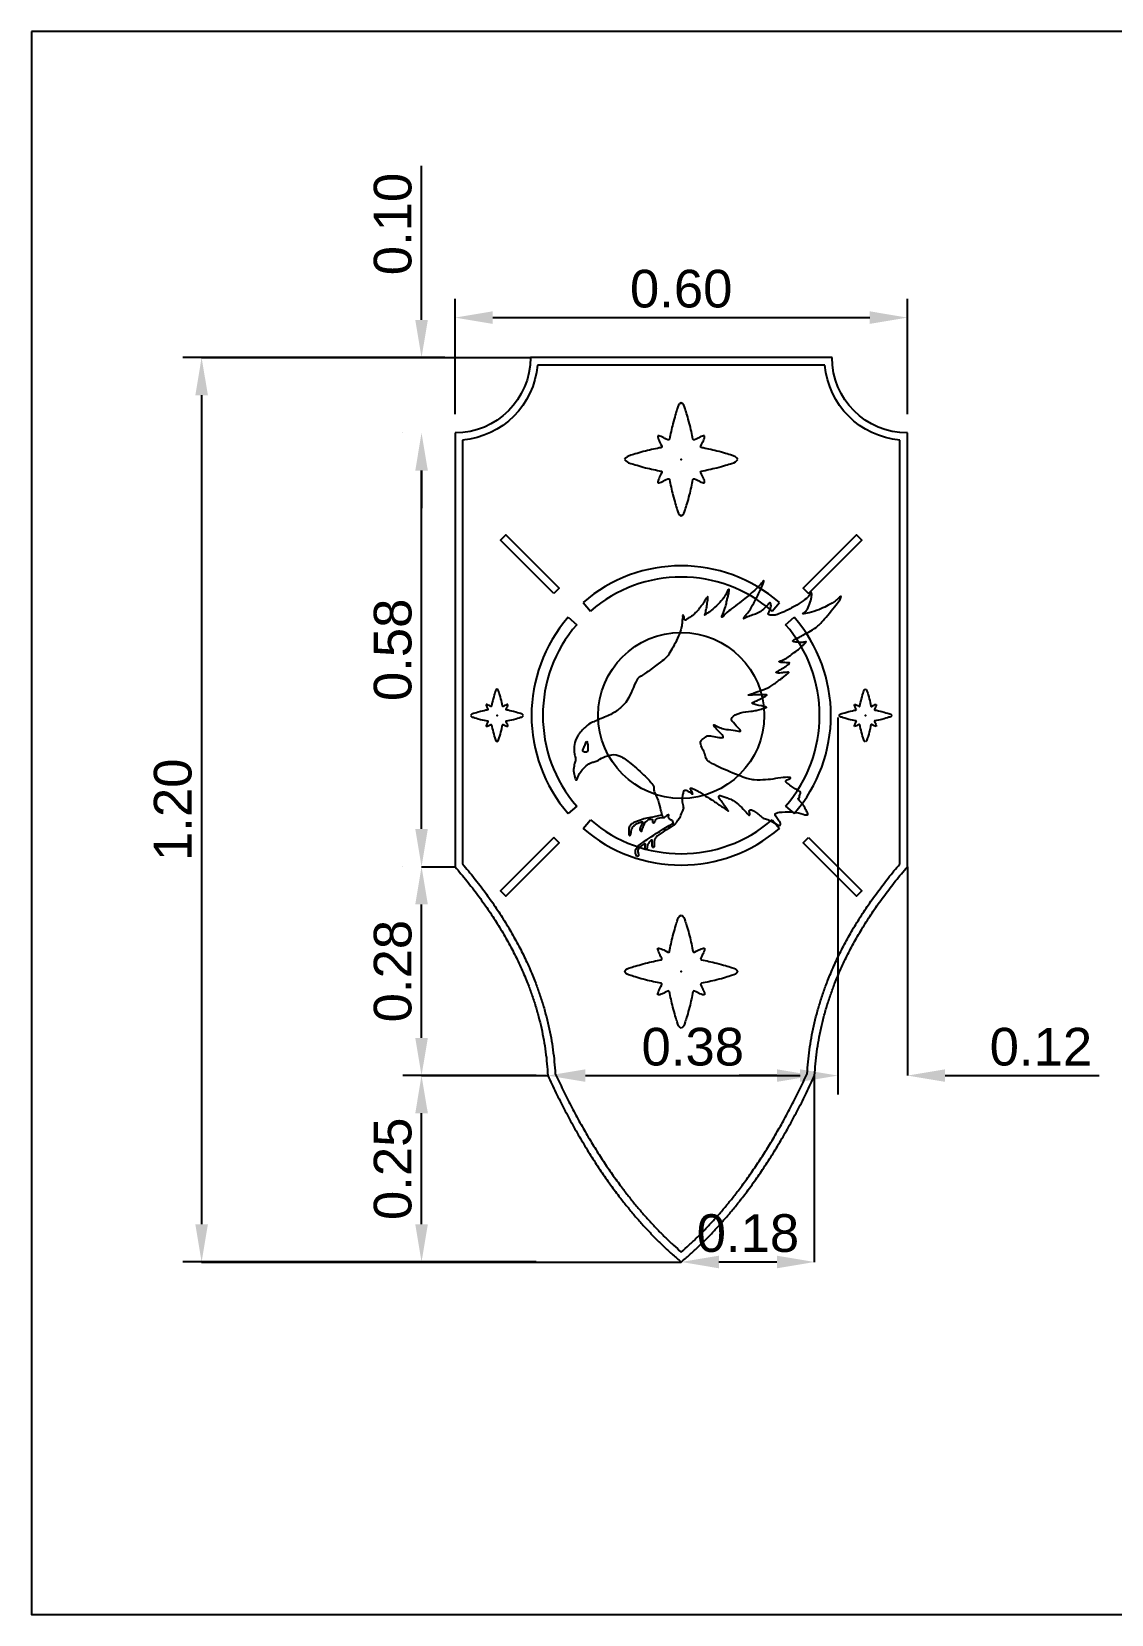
# Model space of a CAD drawing. Header units: metres. Extents: x -6.5 to 29.8, y -1.8 to 5.3.
# Drawn here: x 22.639 to 24.071, y 1.536 to 3.636 of the extents above; entities that cross this region are included whole.
import ezdxf

# ---------------------------------------------------------------- set-up
doc = ezdxf.new("R2010")
doc.units = ezdxf.units.M
for name, color, linetype, true_color in [('BANDERA$BORDE', 40, 'Continuous', 0xffbf00), ('BANDERA$CIRCULO EXT', 40, 'Continuous', 0xffbf00), ('BANDERA$CUERVO', 7, 'Continuous', 0x000000), ('BANDERA$ESTRELLAS$GRANDE', 252, 'Continuous', 0x696969), ('BANDERA$SOL', 40, 'Continuous', 0xffbf00), ('FONDO', 7, 'Continuous', 0x0f132e)]:
    doc.layers.add(name, color=color, linetype=linetype, true_color=true_color)
doc.styles.add('Predeterminado', font='')
doc.styles.get('Predeterminado').set_extended_font_data('Arial')
doc.dimstyles.new('Predeterminado', dxfattribs={"dimscale": 0.05, "dimtxt": 1, "dimasz": 1, "dimexe": 0.5, "dimexo": 0.5, "dimgap": 0.25, "dimtad": 1, "dimtoh": 1, "dimzin": 1, "dimdsep": 46, "dimtxsty": 'Predeterminado', "dimcen": 0.5, "dimazin": 1, "dimtfac": 1, "dimtdec": 4, "dimtix": 1, "dimtofl": 0, "dimtmove": 1, "dimatfit": 3, "dimfxl": 1, "dimtolj": 1, "dimtzin": 1, "dimarcsym": 0})

# ---------------------------------------------------------------- blocks, each defined once
blk = doc.blocks.new('*D56')
at = {"layer": 'Defpoints', "color": 0}
for p in [(23.1558, 3.2036), (23.1558, 3.2036), (23.1558, 3.1036)]:
    blk.add_point(p, dxfattribs=at)
at = {"layer": 'FONDO', "color": 0, "lineweight": -2}
for p, q in [((23.1558, 3.2536), (23.1558, 3.4581)), ((23.1308, 3.2036), (23.1308, 3.2036)), ((23.1308, 3.1036), (23.1308, 3.1036)), ((23.1558, 3.0536), (23.1558, 3.0036))]:
    blk.add_line(p, q, dxfattribs=at)
at = {"layer": 'FONDO', "color": 0}
for points in [[(23.1475, 3.2536), (23.1642, 3.2536), (23.1558, 3.2036)], [(23.1642, 3.0536), (23.1475, 3.0536), (23.1558, 3.1036)]]:
    blk.add_solid(points, dxfattribs=at)
at = {"layer": 'FONDO', "color": 0, "insert": (23.1178, 3.3808), "char_height": 0.05, "attachment_point": 5, "rotation": 90, "style": 'Predeterminado'}
blk.add_mtext('\\A1;0.10', dxfattribs=at)
blk = doc.blocks.new('*D57')
at = {"layer": 'Defpoints', "color": 0}
for p in [(23.1558, 3.1036), (23.1558, 3.1036), (23.1558, 2.5281)]:
    blk.add_point(p, dxfattribs=at)
at = {"layer": 'FONDO', "color": 0, "lineweight": -2}
for p, q in [((23.1308, 3.1036), (23.1308, 3.1036)), ((23.1558, 2.5781), (23.1558, 3.0536)), ((23.1308, 2.5281), (23.1308, 2.5281))]:
    blk.add_line(p, q, dxfattribs=at)
at = {"layer": 'FONDO', "color": 0}
for points in [[(23.1642, 3.0536), (23.1475, 3.0536), (23.1558, 3.1036)], [(23.1475, 2.5781), (23.1642, 2.5781), (23.1558, 2.5281)]]:
    blk.add_solid(points, dxfattribs=at)
at = {"layer": 'FONDO', "color": 0, "insert": (23.1178, 2.8158), "char_height": 0.05, "attachment_point": 5, "rotation": 90, "style": 'Predeterminado'}
blk.add_mtext('\\A1;0.58', dxfattribs=at)
blk = doc.blocks.new('*D58')
at = {"layer": 'Defpoints', "color": 0}
for p in [(23.708, 2.7512), (23.3232, 2.2509), (23.708, 2.2509)]:
    blk.add_point(p, dxfattribs=at)
at = {"layer": 'FONDO', "color": 0, "lineweight": -2}
for p, q in [((23.708, 2.7262), (23.708, 2.2259)), ((23.3232, 2.2759), (23.3232, 2.2759)), ((23.3732, 2.2509), (23.658, 2.2509))]:
    blk.add_line(p, q, dxfattribs=at)
at = {"layer": 'FONDO', "color": 0}
for points in [[(23.3732, 2.2592), (23.3732, 2.2426), (23.3232, 2.2509)], [(23.658, 2.2426), (23.658, 2.2592), (23.708, 2.2509)]]:
    blk.add_solid(points, dxfattribs=at)
at = {"layer": 'FONDO', "color": 0, "insert": (23.5156, 2.2889), "char_height": 0.05, "attachment_point": 5, "style": 'Predeterminado'}
blk.add_mtext('\\A1;0.38', dxfattribs=at)
blk = doc.blocks.new('*D59')
at = {"layer": 'Defpoints', "color": 0}
for p in [(23.8002, 3.2566), (23.2002, 3.1036), (23.8002, 3.1036)]:
    blk.add_point(p, dxfattribs=at)
at = {"layer": 'FONDO', "color": 0, "lineweight": -2}
for p, q in [((23.2002, 3.1286), (23.2002, 3.2816)), ((23.8002, 3.1286), (23.8002, 3.2816)), ((23.2502, 3.2566), (23.7502, 3.2566))]:
    blk.add_line(p, q, dxfattribs=at)
at = {"layer": 'FONDO', "color": 0}
for points in [[(23.2502, 3.265), (23.2502, 3.2483), (23.2002, 3.2566)], [(23.7502, 3.2483), (23.7502, 3.265), (23.8002, 3.2566)]]:
    blk.add_solid(points, dxfattribs=at)
at = {"layer": 'FONDO', "color": 0, "insert": (23.5002, 3.2947), "char_height": 0.05, "attachment_point": 5, "style": 'Predeterminado'}
blk.add_mtext('\\A1;0.60', dxfattribs=at)
blk = doc.blocks.new('*D60')
at = {"layer": 'Defpoints', "color": 0}
for p in [(23.6772, 2.2509), (23.8002, 2.2509), (23.8002, 2.2509)]:
    blk.add_point(p, dxfattribs=at)
at = {"layer": 'FONDO', "color": 0, "lineweight": -2}
for p, q in [((23.6772, 2.2759), (23.6772, 2.2759)), ((23.8002, 2.2759), (23.8002, 2.2759)), ((23.6272, 2.2509), (23.5772, 2.2509)), ((23.8502, 2.2509), (24.0544, 2.2509))]:
    blk.add_line(p, q, dxfattribs=at)
at = {"layer": 'FONDO', "color": 0}
for points in [[(23.6272, 2.2426), (23.6272, 2.2592), (23.6772, 2.2509)], [(23.8502, 2.2592), (23.8502, 2.2426), (23.8002, 2.2509)]]:
    blk.add_solid(points, dxfattribs=at)
at = {"layer": 'FONDO', "color": 0, "insert": (23.9773, 2.2889), "char_height": 0.05, "attachment_point": 5, "style": 'Predeterminado'}
blk.add_mtext('\\A1;0.12', dxfattribs=at)
blk = doc.blocks.new('*D61')
at = {"layer": 'Defpoints', "color": 0}
for p in [(23.5002, 2.0036), (23.6772, 2.0036), (23.6772, 2.0036)]:
    blk.add_point(p, dxfattribs=at)
at = {"layer": 'FONDO', "color": 0, "lineweight": -2}
for p, q in [((23.5002, 2.0286), (23.5002, 2.0286)), ((23.6772, 2.0286), (23.6772, 2.0286)), ((23.5502, 2.0036), (23.6272, 2.0036))]:
    blk.add_line(p, q, dxfattribs=at)
at = {"layer": 'FONDO', "color": 0}
for points in [[(23.5502, 2.0119), (23.5502, 1.9952), (23.5002, 2.0036)], [(23.6272, 1.9952), (23.6272, 2.0119), (23.6772, 2.0036)]]:
    blk.add_solid(points, dxfattribs=at)
at = {"layer": 'FONDO', "color": 0, "insert": (23.5887, 2.0416), "char_height": 0.05, "attachment_point": 5, "style": 'Predeterminado'}
blk.add_mtext('\\A1;0.18', dxfattribs=at)
blk = doc.blocks.new('*D62')
at = {"layer": 'Defpoints', "color": 0}
for p in [(23.1558, 2.5281), (23.1558, 2.5281), (23.1558, 2.2509)]:
    blk.add_point(p, dxfattribs=at)
at = {"layer": 'FONDO', "color": 0, "lineweight": -2}
for p, q in [((23.1308, 2.5281), (23.1308, 2.5281)), ((23.1558, 2.3009), (23.1558, 2.4781)), ((23.1308, 2.2509), (23.1308, 2.2509))]:
    blk.add_line(p, q, dxfattribs=at)
at = {"layer": 'FONDO', "color": 0}
for points in [[(23.1642, 2.4781), (23.1475, 2.4781), (23.1558, 2.5281)], [(23.1475, 2.3009), (23.1642, 2.3009), (23.1558, 2.2509)]]:
    blk.add_solid(points, dxfattribs=at)
at = {"layer": 'FONDO', "color": 0, "insert": (23.1178, 2.3895), "char_height": 0.05, "attachment_point": 5, "rotation": 90, "style": 'Predeterminado'}
blk.add_mtext('\\A1;0.28', dxfattribs=at)
blk = doc.blocks.new('*D63')
at = {"layer": 'Defpoints', "color": 0}
for p in [(23.1558, 2.2509), (23.3328, 2.2509), (23.3328, 2.0036)]:
    blk.add_point(p, dxfattribs=at)
at = {"layer": 'FONDO', "color": 0, "lineweight": -2}
for p, q in [((23.3078, 2.2509), (23.1308, 2.2509)), ((23.1558, 2.0536), (23.1558, 2.2009)), ((23.3078, 2.0036), (23.1308, 2.0036))]:
    blk.add_line(p, q, dxfattribs=at)
at = {"layer": 'FONDO', "color": 0}
for points in [[(23.1642, 2.2009), (23.1475, 2.2009), (23.1558, 2.2509)], [(23.1475, 2.0536), (23.1642, 2.0536), (23.1558, 2.0036)]]:
    blk.add_solid(points, dxfattribs=at)
at = {"layer": 'FONDO', "color": 0, "insert": (23.1178, 2.1272), "char_height": 0.05, "attachment_point": 5, "rotation": 90, "style": 'Predeterminado'}
blk.add_mtext('\\A1;0.25', dxfattribs=at)
blk = doc.blocks.new('*D64')
at = {"layer": 'Defpoints', "color": 0}
for p in [(23.2117, 3.2036), (22.8641, 2.0036), (23.2117, 2.0036)]:
    blk.add_point(p, dxfattribs=at)
at = {"layer": 'FONDO', "color": 0, "lineweight": -2}
for p, q in [((23.1867, 3.2036), (22.8391, 3.2036)), ((22.8641, 3.1536), (22.8641, 2.0536)), ((23.1867, 2.0036), (22.8391, 2.0036))]:
    blk.add_line(p, q, dxfattribs=at)
at = {"layer": 'FONDO', "color": 0}
for points in [[(22.8725, 3.1536), (22.8558, 3.1536), (22.8641, 3.2036)], [(22.8558, 2.0536), (22.8725, 2.0536), (22.8641, 2.0036)]]:
    blk.add_solid(points, dxfattribs=at)
at = {"layer": 'FONDO', "color": 0, "insert": (22.8261, 2.6036), "char_height": 0.05, "attachment_point": 5, "rotation": 90, "style": 'Predeterminado'}
blk.add_mtext('\\A1;1.20', dxfattribs=at)

msp = doc.modelspace()

# ---------------------------------------------------------------- linework, layer by layer
at = {"layer": 'BANDERA$BORDE'}
for p, q in [((23.69069, 3.19355), (23.30978, 3.19355)), ((23.21023, 3.09401), (23.21023, 2.53176)), ((23.79023, 2.53176), (23.79023, 3.09401))]:
    msp.add_line(p, q, dxfattribs=at)
at = {"layer": 'BANDERA$BORDE', "extrusion": (0, 0, -1)}
for centre, radius, start, end in [((-23.20023, 3.20355), 0.1, 180, 270), ((-23.20023, 3.20355), 0.11, 185.21591, 264.78409), ((-23.80023, 3.20355), 0.11, 275.21591, 354.78409), ((-23.80023, 3.20355), 0.1, 270, 0)]:
    msp.add_arc(centre, radius, start, end, dxfattribs=at)
at = {"layer": 'BANDERA$BORDE'}
for points in [[(23.70023, 3.20355), (23.50023, 3.20355), (23.30023, 3.20355)], [(23.20023, 3.10355), (23.20023, 2.81581), (23.20023, 2.52807)], [(23.80023, 2.52807), (23.80023, 2.81581), (23.80023, 3.10355)], [(23.20023, 2.52807), (23.31627, 2.39307), (23.32325, 2.25089)], [(23.21023, 2.53176), (23.32538, 2.39642), (23.33313, 2.25334)], [(23.66733, 2.25334), (23.67509, 2.39642), (23.79023, 2.53176)], [(23.67722, 2.25089), (23.6842, 2.39307), (23.80023, 2.52807)], [(23.32325, 2.25089), (23.39778, 2.08937), (23.50023, 2.00355)], [(23.33313, 2.25334), (23.40412, 2.10023), (23.50023, 2.0167)], [(23.50023, 2.0167), (23.59635, 2.10023), (23.66733, 2.25334)], [(23.50023, 2.00355), (23.60268, 2.08937), (23.67722, 2.25089)]]:
    msp.add_open_spline(points, degree=2, dxfattribs=at)
at = {"layer": 'BANDERA$CIRCULO EXT'}
for points in [[(23.33129, 2.89062), (23.26058, 2.96133), (23.26765, 2.9684), (23.33836, 2.89769)], [(23.66918, 2.89062), (23.73989, 2.96133), (23.73282, 2.9684), (23.66211, 2.89769)], [(23.33129, 2.56687), (23.26058, 2.49616), (23.26765, 2.48909), (23.33836, 2.5598)], [(23.66918, 2.56687), (23.73989, 2.49616), (23.73282, 2.48909), (23.66211, 2.5598)]]:
    msp.add_lwpolyline(points, close=True, dxfattribs=at)
for points in [[(23.36997, 2.8786), (23.37981, 2.86727)], [(23.62066, 2.86727), (23.6305, 2.8786)], [(23.35038, 2.85901), (23.3617, 2.84917)], [(23.63876, 2.84917), (23.65008, 2.85901)], [(23.3617, 2.60832), (23.35038, 2.59848)], [(23.63876, 2.60832), (23.65008, 2.59848)], [(23.36997, 2.5789), (23.37981, 2.59022)], [(23.62066, 2.59022), (23.6305, 2.5789)]]:
    msp.add_lwpolyline(points, dxfattribs=at)
for radius, start, end in [(0.19855, 49, 131), (0.18355, 49, 131), (0.19855, 139, 221), (0.19855, 319, 41), (0.18355, 139, 221), (0.18355, 319, 41), (0.18355, 229, 311), (0.19855, 229, 311)]:
    msp.add_arc((23.50023, 2.72875), radius, start, end, dxfattribs=at)
at = {"layer": 'BANDERA$CUERVO'}
for points in [[(23.36072, 2.64315), (23.36002, 2.64378), (23.35841, 2.64891), (23.35698, 2.65716), (23.35898, 2.66584), (23.3604, 2.6694), (23.35997, 2.67225), (23.35898, 2.67552), (23.35798, 2.68121), (23.35798, 2.68947), (23.36168, 2.70171), (23.37392, 2.7148), (23.38146, 2.7195), (23.39626, 2.72548), (23.41349, 2.73273), (23.4238, 2.743), (23.42978, 2.74912), (23.43476, 2.76165), (23.44221, 2.77815), (23.44457, 2.77956), (23.45288, 2.78441), (23.47164, 2.79866), (23.4793, 2.80416), (23.48378, 2.80949), (23.48929, 2.81892), (23.4958, 2.83152), (23.50023, 2.84301), (23.50147, 2.84955), (23.50137, 2.8534), (23.50173, 2.85678), (23.50238, 2.8588), (23.50209, 2.86072), (23.50209, 2.86189), (23.50287, 2.86199), (23.50346, 2.86082), (23.50417, 2.86007), (23.5042, 2.85831), (23.50437, 2.85642), (23.50534, 2.85496), (23.50626, 2.85489), (23.50772, 2.85639), (23.50941, 2.85756), (23.5113, 2.85864), (23.51345, 2.86004), (23.51754, 2.86303), (23.51933, 2.86551), (23.52146, 2.86705), (23.52354, 2.86958), (23.52667, 2.87454), (23.52831, 2.87608), (23.52994, 2.87752), (23.53124, 2.8805), (23.53253, 2.88318), (23.53471, 2.88551), (23.5354, 2.8869), (23.5356, 2.88397), (23.53506, 2.88), (23.53461, 2.87623), (23.53401, 2.87256), (23.53337, 2.86933), (23.53282, 2.8666), (23.53173, 2.86253), (23.53138, 2.86159), (23.53272, 2.86273), (23.53377, 2.86367), (23.5362, 2.86541), (23.54136, 2.86864), (23.55248, 2.87918), (23.55781, 2.88659), (23.56002, 2.8902), (23.5618, 2.89437), (23.56333, 2.89694), (23.56419, 2.89535), (23.56363, 2.89259), (23.56284, 2.88782), (23.56118, 2.88334), (23.56014, 2.87832), (23.5599, 2.87428), (23.55475, 2.86147), (23.55359, 2.85865), (23.55536, 2.85914), (23.55732, 2.86215), (23.55977, 2.86472), (23.58472, 2.88368), (23.5956, 2.89291), (23.60485, 2.90167), (23.60884, 2.90687), (23.61031, 2.90773), (23.61006, 2.90596), (23.60375, 2.8918), (23.59636, 2.87714), (23.59046, 2.86708), (23.5863, 2.86247), (23.5835, 2.85823), (23.58275, 2.85641), (23.58577, 2.85868), (23.59364, 2.86171), (23.6006, 2.86368), (23.6071, 2.86753), (23.61572, 2.87585), (23.61746, 2.87873), (23.61852, 2.87835), (23.62011, 2.87321), (23.6164, 2.86511), (23.61542, 2.86345), (23.61587, 2.86254), (23.61777, 2.86194), (23.62291, 2.86144), (23.62946, 2.86305), (23.63866, 2.86718), (23.65416, 2.87534), (23.66536, 2.88283), (23.67043, 2.8879), (23.67224, 2.89229), (23.67322, 2.89236), (23.67353, 2.8879), (23.67171, 2.87943), (23.66748, 2.86869), (23.66369, 2.86566), (23.65961, 2.86264), (23.66944, 2.86476), (23.68313, 2.86884), (23.69342, 2.87398), (23.70076, 2.87807), (23.70544, 2.88102), (23.70938, 2.8848), (23.71263, 2.88798), (23.71218, 2.88518), (23.71074, 2.8814), (23.68797, 2.85361), (23.67944, 2.8452), (23.66955, 2.83946), (23.66325, 2.83604), (23.65703, 2.8326), (23.65112, 2.83019), (23.64907, 2.82887), (23.64806, 2.82742), (23.64822, 2.82682), (23.65104, 2.82621), (23.65996, 2.82549), (23.66422, 2.82585), (23.66728, 2.82754), (23.66282, 2.82278), (23.66077, 2.82141), (23.65743, 2.81796), (23.65683, 2.81727), (23.65526, 2.81578), (23.64523, 2.80858), (23.6423, 2.80665), (23.63927, 2.80432), (23.63555, 2.80248), (23.63173, 2.80114), (23.62965, 2.80044), (23.63009, 2.79985), (23.63168, 2.79911), (23.63798, 2.79881), (23.6422, 2.79866), (23.64429, 2.79891), (23.64319, 2.79677), (23.63704, 2.79275), (23.63461, 2.79112), (23.62999, 2.78853), (23.62627, 2.7865), (23.62573, 2.78586), (23.62841, 2.78471), (23.63257, 2.78531), (23.63917, 2.78581), (23.64324, 2.78655), (23.64314, 2.78521), (23.63977, 2.78308), (23.63679, 2.78084), (23.63367, 2.77811), (23.63074, 2.77593), (23.62801, 2.77429), (23.62677, 2.77266), (23.62161, 2.76935), (23.61745, 2.76595), (23.5999, 2.75985), (23.59348, 2.75735), (23.58818, 2.75569), (23.5903, 2.75523), (23.59552, 2.75614), (23.60142, 2.75606), (23.61307, 2.75584), (23.61549, 2.75614), (23.60527, 2.75069), (23.60036, 2.74812), (23.59393, 2.74578), (23.59355, 2.74411), (23.61284, 2.74018), (23.6145, 2.73942), (23.60596, 2.73721), (23.59946, 2.73528), (23.59415, 2.73438), (23.57849, 2.73339), (23.56469, 2.72556), (23.56839, 2.72001), (23.57835, 2.70976), (23.5802, 2.70677), (23.57266, 2.70919), (23.55928, 2.71005), (23.55287, 2.71204), (23.54547, 2.71517), (23.54206, 2.71759), (23.54675, 2.71033), (23.5523, 2.70564), (23.55672, 2.70009), (23.55544, 2.69909), (23.54875, 2.69937), (23.53779, 2.70236), (23.53366, 2.70165), (23.53124, 2.69909), (23.52412, 2.69496), (23.52783, 2.68585), (23.5311, 2.67973), (23.53266, 2.67219), (23.53537, 2.66849), (23.54021, 2.6655), (23.54633, 2.66194), (23.5829, 2.64586), (23.59671, 2.64273), (23.61293, 2.64316), (23.62432, 2.64472), (23.64026, 2.64722), (23.6466, 2.64618), (23.64315, 2.64422), (23.63773, 2.64214), (23.63946, 2.63995), (23.64626, 2.63488), (23.65087, 2.63131), (23.65871, 2.62773), (23.65848, 2.62508), (23.65686, 2.62197), (23.65756, 2.61955), (23.65467, 2.61909), (23.65606, 2.61655), (23.66401, 2.6079), (23.66586, 2.60237), (23.66966, 2.59615), (23.66367, 2.59695), (23.6472, 2.6018), (23.62837, 2.60029), (23.6236, 2.59839), (23.62678, 2.59257), (23.63124, 2.58788), (23.63245, 2.58357), (23.63056, 2.58251), (23.62693, 2.58387), (23.61612, 2.59121), (23.61044, 2.59121), (23.60492, 2.59567), (23.59993, 2.59976), (23.59532, 2.60316), (23.59131, 2.60384), (23.58987, 2.60127), (23.59131, 2.59862), (23.59108, 2.59605), (23.58987, 2.59582), (23.58296, 2.60426), (23.57363, 2.6129), (23.56763, 2.61705), (23.56083, 2.61936), (23.55587, 2.62143), (23.55034, 2.62293), (23.5493, 2.62109), (23.55288, 2.61555), (23.55749, 2.61002), (23.56152, 2.60345), (23.5644, 2.60057), (23.55414, 2.60795), (23.55069, 2.60979), (23.54446, 2.61452), (23.53893, 2.61786), (23.52613, 2.62593), (23.52348, 2.62777), (23.51515, 2.63224), (23.51116, 2.63267), (23.51515, 2.62627), (23.51643, 2.62328), (23.50846, 2.62911), (23.50462, 2.63068), (23.50291, 2.6257), (23.50208, 2.62081), (23.50128, 2.61382), (23.50408, 2.60598), (23.50288, 2.60341), (23.49878, 2.59348), (23.49645, 2.59055), (23.49406, 2.58712), (23.49253, 2.58484), (23.49101, 2.58311), (23.49029, 2.58431), (23.48884, 2.58532), (23.48921, 2.58665), (23.4884, 2.58954), (23.48531, 2.59075), (23.48346, 2.59231), (23.48269, 2.59432), (23.48354, 2.59625), (23.48358, 2.5979), (23.48117, 2.59613), (23.47839, 2.59336), (23.47727, 2.59292), (23.47534, 2.59473), (23.47473, 2.59597), (23.47313, 2.60178), (23.47013, 2.61631), (23.46398, 2.62747), (23.46392, 2.63244), (23.46423, 2.63495), (23.45463, 2.64687), (23.43203, 2.66646), (23.41901, 2.67603), (23.40862, 2.67753), (23.39611, 2.67342), (23.38808, 2.66782), (23.38378, 2.66707), (23.37846, 2.66558), (23.36987, 2.65811), (23.3651, 2.65171), (23.36259, 2.64509), (23.36141, 2.64251), (23.36072, 2.64315)], [(23.37509, 2.6946), (23.37464, 2.69458), (23.37327, 2.69147), (23.37084, 2.68531), (23.36963, 2.68222), (23.36954, 2.68073), (23.37215, 2.67998), (23.37467, 2.6798), (23.37626, 2.68092), (23.37673, 2.68428), (23.37598, 2.69156), (23.37554, 2.69461), (23.37509, 2.6946)], [(23.47466, 2.59644), (23.46176, 2.59381), (23.44944, 2.59139), (23.43938, 2.58761), (23.43454, 2.58473), (23.43136, 2.58233), (23.43045, 2.57581), (23.43075, 2.5718), (23.43113, 2.56938), (23.43204, 2.56923), (23.43287, 2.56998), (23.43378, 2.57324), (23.43423, 2.5774), (23.43529, 2.58027), (23.43802, 2.58269), (23.44143, 2.58562), (23.44564, 2.58699), (23.44853, 2.58793), (23.44913, 2.58715), (23.44792, 2.58435), (23.44634, 2.58118), (23.44535, 2.57777), (23.44565, 2.57573), (23.44755, 2.57475), (23.44807, 2.57588), (23.44853, 2.57845), (23.45057, 2.58201), (23.45133, 2.58549), (23.45216, 2.58693), (23.45443, 2.58859), (23.45717, 2.59074), (23.4599, 2.59163), (23.46245, 2.59086), (23.46222, 2.58791), (23.46214, 2.58625), (23.46456, 2.5864), (23.46615, 2.58935), (23.46653, 2.59071), (23.46714, 2.59162), (23.4685, 2.59237), (23.47674, 2.59352)], [(23.44124, 2.54175), (23.43973, 2.545), (23.43912, 2.54848), (23.44003, 2.55143), (23.44381, 2.55687), (23.45349, 2.56315), (23.47641, 2.57836), (23.48915, 2.58537)], [(23.4907, 2.58373), (23.47929, 2.57624), (23.47059, 2.57056), (23.46741, 2.56799), (23.46514, 2.56497), (23.46439, 2.56126), (23.46416, 2.55831), (23.46431, 2.5565), (23.46446, 2.5543), (23.46318, 2.55332), (23.46234, 2.55362), (23.46181, 2.55604), (23.46181, 2.55854), (23.46181, 2.56119), (23.46197, 2.56368), (23.46007, 2.56323), (23.45712, 2.55967), (23.45502, 2.556), (23.45523, 2.55475), (23.45481, 2.55165), (23.45432, 2.55078), (23.45328, 2.5507), (23.45241, 2.55113), (23.45233, 2.55309), (23.4522, 2.55586), (23.45273, 2.55699), (23.45296, 2.55831), (23.45191, 2.55878), (23.45067, 2.55786), (23.44845, 2.55638), (23.44384, 2.5529), (23.44289, 2.55079), (23.44263, 2.54958), (23.44293, 2.54622), (23.44378, 2.54453), (23.44378, 2.54309), (23.44329, 2.54192), (23.44307, 2.54201), (23.44208, 2.54145), (23.44124, 2.54175)]]:
    msp.add_open_spline(points, degree=3, dxfattribs=at)
at = {"layer": 'BANDERA$ESTRELLAS$GRANDE', "extrusion": (0, 0, -1)}
for centre, radius, start, end in [((-23.48329, 3.09574), 0.00148, 189.8121, 301.39053), ((-23.51717, 3.09574), 0.00148, 238.60947, 350.1879), ((-23.47309, 3.0855), 0.00148, 153.28952, 260.20244), ((-23.52738, 3.0855), 0.00148, 279.79756, 26.71048), ((-23.47309, 3.05161), 0.00148, 99.79756, 206.71048), ((-23.52738, 3.05161), 0.00148, 333.28952, 80.20244), ((-23.48329, 3.04141), 0.00148, 63.28952, 170.20244), ((-23.51718, 3.04141), 0.00148, 9.79756, 116.71048), ((-23.24329, 2.73665), 0.00069, 153.28952, 260.20244), ((-23.24805, 2.74143), 0.00069, 189.8121, 301.39053), ((-23.26386, 2.74143), 0.00069, 238.60947, 350.1879), ((-23.26863, 2.73665), 0.00069, 279.79756, 26.71048), ((-23.24329, 2.72084), 0.00069, 99.79756, 206.71048), ((-23.24805, 2.71608), 0.00069, 63.28952, 170.20244), ((-23.26386, 2.71608), 0.00069, 9.79756, 116.71048), ((-23.26863, 2.72084), 0.00069, 333.28952, 80.20244)]:
    msp.add_arc(centre, radius, start, end, dxfattribs=at)
at = {"layer": 'BANDERA$ESTRELLAS$GRANDE'}
for centre, radius, start, end in [((23.73184, 2.73665), 0.00069, 279.79756, 26.71048), ((23.73661, 2.74143), 0.00069, 238.60947, 350.1879), ((23.75241, 2.74143), 0.00069, 189.8121, 301.39053), ((23.75718, 2.73665), 0.00069, 153.28952, 260.20244), ((23.73184, 2.72084), 0.00069, 333.28952, 80.20244), ((23.7366, 2.71608), 0.00069, 9.79756, 116.71048), ((23.75242, 2.71608), 0.00069, 63.28952, 170.20244), ((23.75718, 2.72084), 0.00069, 99.79756, 206.71048), ((23.48329, 2.41608), 0.00148, 243.28952, 350.20244), ((23.51718, 2.41608), 0.00148, 189.79756, 296.71048), ((23.47309, 2.40588), 0.00148, 279.79756, 26.71048), ((23.52738, 2.40588), 0.00148, 153.28952, 260.20244), ((23.47309, 2.37199), 0.00148, 333.28952, 80.20244), ((23.52738, 2.37199), 0.00148, 99.79756, 206.71048), ((23.48329, 2.36175), 0.00148, 9.8121, 121.39053), ((23.51717, 2.36175), 0.00148, 58.60947, 170.1879)]:
    msp.add_arc(centre, radius, start, end, dxfattribs=at)
for points, knots in [([(23.50023, 3.14355), (23.49675, 3.1416), (23.49574, 3.13803), (23.48959, 3.11865), (23.48579, 3.10149), (23.48475, 3.09549)], [0.334356109, 0.334356109, 0.334356109, 0.334356109, 0.346991838, 0.359627567, 0.369654658, 0.369654658, 0.369654658, 0.369654658]), ([(23.51571, 3.09549), (23.51468, 3.10149), (23.51087, 3.11865), (23.50473, 3.13803), (23.50371, 3.1416), (23.50023, 3.14355)], [0.29905756, 0.29905756, 0.29905756, 0.29905756, 0.309084651, 0.32172038, 0.334356109, 0.334356109, 0.334356109, 0.334356109]), ([(23.46922, 3.09956), (23.46883, 3.0979), (23.47046, 3.09395), (23.47287, 3.08922), (23.47441, 3.08616)], [0.382119041, 0.382119041, 0.382119041, 0.382119041, 0.387959382, 0.392698786, 0.392698786, 0.392698786, 0.392698786]), ([(23.48252, 3.09448), (23.47951, 3.09595), (23.47481, 3.09834), (23.47088, 3.09996), (23.46922, 3.09956)], [0.371602069, 0.371602069, 0.371602069, 0.371602069, 0.3762787, 0.382119041, 0.382119041, 0.382119041, 0.382119041]), ([(23.53124, 3.09956), (23.52958, 3.09996), (23.52566, 3.09834), (23.52096, 3.09595), (23.51794, 3.09448)], [0.286593177, 0.286593177, 0.286593177, 0.286593177, 0.292433518, 0.297110149, 0.297110149, 0.297110149, 0.297110149]), ([(23.52606, 3.08616), (23.5276, 3.08922), (23.53001, 3.09395), (23.53164, 3.0979), (23.53124, 3.09956)], [0.276013432, 0.276013432, 0.276013432, 0.276013432, 0.280752836, 0.286593177, 0.286593177, 0.286593177, 0.286593177]), ([(23.47334, 3.08404), (23.46733, 3.083), (23.45015, 3.0792), (23.43075, 3.07305), (23.42718, 3.07203), (23.42523, 3.06855)], [0.394564769, 0.394564769, 0.394564769, 0.394564769, 0.404613113, 0.417248842, 0.42988457, 0.42988457, 0.42988457, 0.42988457]), ([(23.42523, 3.06855), (23.42718, 3.06507), (23.43075, 3.06406), (23.45015, 3.05791), (23.46733, 3.0541), (23.47334, 3.05307)], [0.42988457, 0.42988457, 0.42988457, 0.42988457, 0.442520299, 0.455156028, 0.465204372, 0.465204372, 0.465204372, 0.465204372]), ([(23.57523, 3.06855), (23.57328, 3.07203), (23.56971, 3.07305), (23.55032, 3.0792), (23.53314, 3.083), (23.52713, 3.08404)], [0.620946689, 0.620946689, 0.620946689, 0.620946689, 0.633582418, 0.646218146, 0.65626649, 0.65626649, 0.65626649, 0.65626649]), ([(23.52713, 3.05307), (23.53314, 3.0541), (23.55032, 3.05791), (23.56971, 3.06406), (23.57328, 3.06507), (23.57523, 3.06855)], [0.585626887, 0.585626887, 0.585626887, 0.585626887, 0.595675231, 0.60831096, 0.620946689, 0.620946689, 0.620946689, 0.620946689]), ([(23.47441, 3.05094), (23.47287, 3.04788), (23.47046, 3.04315), (23.46883, 3.0392), (23.46922, 3.03754)], [0.467070355, 0.467070355, 0.467070355, 0.467070355, 0.471809759, 0.4776501, 0.4776501, 0.4776501, 0.4776501]), ([(23.53124, 3.03754), (23.53164, 3.0392), (23.53001, 3.04315), (23.5276, 3.04788), (23.52606, 3.05094)], [0.573181159, 0.573181159, 0.573181159, 0.573181159, 0.5790215, 0.583760904, 0.583760904, 0.583760904, 0.583760904]), ([(23.46922, 3.03754), (23.47088, 3.03715), (23.47483, 3.03878), (23.47956, 3.04119), (23.48262, 3.04273)], [0.4776501, 0.4776501, 0.4776501, 0.4776501, 0.483490441, 0.488229845, 0.488229845, 0.488229845, 0.488229845]), ([(23.48475, 3.04166), (23.48578, 3.03565), (23.48959, 3.01847), (23.49574, 2.99907), (23.49675, 2.9955), (23.50023, 2.99355)], [0.490095828, 0.490095828, 0.490095828, 0.490095828, 0.500144172, 0.512779901, 0.52541563, 0.52541563, 0.52541563, 0.52541563]), ([(23.50023, 2.99355), (23.50371, 2.9955), (23.50473, 2.99907), (23.51088, 3.01847), (23.51468, 3.03565), (23.51572, 3.04166)], [0.52541563, 0.52541563, 0.52541563, 0.52541563, 0.538051358, 0.550687087, 0.560735431, 0.560735431, 0.560735431, 0.560735431]), ([(23.51784, 3.04273), (23.5209, 3.04119), (23.52563, 3.03878), (23.52958, 3.03715), (23.53124, 3.03754)], [0.562601414, 0.562601414, 0.562601414, 0.562601414, 0.567340818, 0.573181159, 0.573181159, 0.573181159, 0.573181159]), ([(23.25596, 2.76375), (23.25433, 2.76284), (23.25386, 2.76117), (23.25099, 2.75212), (23.24922, 2.74411), (23.24873, 2.74131)], [0.334356109, 0.334356109, 0.334356109, 0.334356109, 0.346991838, 0.359627567, 0.369654658, 0.369654658, 0.369654658, 0.369654658]), ([(23.26318, 2.74131), (23.2627, 2.74411), (23.26092, 2.75212), (23.25805, 2.76117), (23.25758, 2.76284), (23.25596, 2.76375)], [0.29905756, 0.29905756, 0.29905756, 0.29905756, 0.309084651, 0.32172038, 0.334356109, 0.334356109, 0.334356109, 0.334356109]), ([(23.73729, 2.74131), (23.73777, 2.74411), (23.73954, 2.75212), (23.74241, 2.76117), (23.74289, 2.76284), (23.74451, 2.76375)], [0.29905756, 0.29905756, 0.29905756, 0.29905756, 0.309084651, 0.32172038, 0.334356109, 0.334356109, 0.334356109, 0.334356109]), ([(23.74451, 2.76375), (23.74613, 2.76284), (23.74661, 2.76117), (23.74947, 2.75212), (23.75125, 2.74411), (23.75173, 2.74131)], [0.334356109, 0.334356109, 0.334356109, 0.334356109, 0.346991838, 0.359627567, 0.369654658, 0.369654658, 0.369654658, 0.369654658]), ([(23.24341, 2.73597), (23.2406, 2.73549), (23.23258, 2.73371), (23.22353, 2.73084), (23.22187, 2.73037), (23.22096, 2.72875)], [0.394564769, 0.394564769, 0.394564769, 0.394564769, 0.404613113, 0.417248842, 0.42988457, 0.42988457, 0.42988457, 0.42988457]), ([(23.24149, 2.74322), (23.2413, 2.74244), (23.24206, 2.7406), (23.24319, 2.73839), (23.24391, 2.73696)], [0.382119041, 0.382119041, 0.382119041, 0.382119041, 0.387959382, 0.392698786, 0.392698786, 0.392698786, 0.392698786]), ([(23.24769, 2.74084), (23.24628, 2.74153), (23.24409, 2.74264), (23.24226, 2.7434), (23.24149, 2.74322)], [0.371602069, 0.371602069, 0.371602069, 0.371602069, 0.3762787, 0.382119041, 0.382119041, 0.382119041, 0.382119041]), ([(23.27043, 2.74322), (23.26965, 2.7434), (23.26782, 2.74264), (23.26563, 2.74153), (23.26422, 2.74084)], [0.286593177, 0.286593177, 0.286593177, 0.286593177, 0.292433518, 0.297110149, 0.297110149, 0.297110149, 0.297110149]), ([(23.26801, 2.73696), (23.26873, 2.73839), (23.26985, 2.7406), (23.27061, 2.74244), (23.27043, 2.74322)], [0.276013432, 0.276013432, 0.276013432, 0.276013432, 0.280752836, 0.286593177, 0.286593177, 0.286593177, 0.286593177]), ([(23.29096, 2.72875), (23.29005, 2.73037), (23.28838, 2.73084), (23.27933, 2.73371), (23.27131, 2.73549), (23.26851, 2.73597)], [0.620946689, 0.620946689, 0.620946689, 0.620946689, 0.633582418, 0.646218146, 0.65626649, 0.65626649, 0.65626649, 0.65626649]), ([(23.70951, 2.72875), (23.71042, 2.73037), (23.71209, 2.73084), (23.72114, 2.73371), (23.72916, 2.73549), (23.73196, 2.73597)], [0.620946689, 0.620946689, 0.620946689, 0.620946689, 0.633582418, 0.646218146, 0.65626649, 0.65626649, 0.65626649, 0.65626649]), ([(23.73246, 2.73696), (23.73174, 2.73839), (23.73062, 2.7406), (23.72985, 2.74244), (23.73004, 2.74322)], [0.276013432, 0.276013432, 0.276013432, 0.276013432, 0.280752836, 0.286593177, 0.286593177, 0.286593177, 0.286593177]), ([(23.73004, 2.74322), (23.73081, 2.7434), (23.73265, 2.74264), (23.73484, 2.74153), (23.73625, 2.74084)], [0.286593177, 0.286593177, 0.286593177, 0.286593177, 0.292433518, 0.297110149, 0.297110149, 0.297110149, 0.297110149]), ([(23.75277, 2.74084), (23.75418, 2.74153), (23.75637, 2.74264), (23.75821, 2.7434), (23.75898, 2.74322)], [0.371602069, 0.371602069, 0.371602069, 0.371602069, 0.3762787, 0.382119041, 0.382119041, 0.382119041, 0.382119041]), ([(23.75898, 2.74322), (23.75917, 2.74244), (23.7584, 2.7406), (23.75728, 2.73839), (23.75656, 2.73696)], [0.382119041, 0.382119041, 0.382119041, 0.382119041, 0.387959382, 0.392698786, 0.392698786, 0.392698786, 0.392698786]), ([(23.75706, 2.73597), (23.75986, 2.73549), (23.76788, 2.73371), (23.77693, 2.73084), (23.7786, 2.73037), (23.77951, 2.72875)], [0.394564769, 0.394564769, 0.394564769, 0.394564769, 0.404613113, 0.417248842, 0.42988457, 0.42988457, 0.42988457, 0.42988457]), ([(23.22096, 2.72875), (23.22187, 2.72712), (23.22353, 2.72665), (23.23258, 2.72378), (23.2406, 2.722), (23.24341, 2.72152)], [0.42988457, 0.42988457, 0.42988457, 0.42988457, 0.442520299, 0.455156028, 0.465204372, 0.465204372, 0.465204372, 0.465204372]), ([(23.24391, 2.72053), (23.24319, 2.7191), (23.24206, 2.71689), (23.2413, 2.71505), (23.24149, 2.71427)], [0.467070355, 0.467070355, 0.467070355, 0.467070355, 0.471809759, 0.4776501, 0.4776501, 0.4776501, 0.4776501]), ([(23.24149, 2.71427), (23.24226, 2.71409), (23.2441, 2.71485), (23.24631, 2.71597), (23.24774, 2.71669)], [0.4776501, 0.4776501, 0.4776501, 0.4776501, 0.483490441, 0.488229845, 0.488229845, 0.488229845, 0.488229845]), ([(23.24873, 2.71619), (23.24921, 2.71339), (23.25099, 2.70537), (23.25386, 2.69632), (23.25433, 2.69466), (23.25596, 2.69375)], [0.490095828, 0.490095828, 0.490095828, 0.490095828, 0.500144172, 0.512779901, 0.52541563, 0.52541563, 0.52541563, 0.52541563]), ([(23.25596, 2.69375), (23.25758, 2.69466), (23.25805, 2.69632), (23.26092, 2.70537), (23.2627, 2.71339), (23.26318, 2.71619)], [0.52541563, 0.52541563, 0.52541563, 0.52541563, 0.538051358, 0.550687087, 0.560735431, 0.560735431, 0.560735431, 0.560735431]), ([(23.26417, 2.71669), (23.2656, 2.71597), (23.26781, 2.71485), (23.26965, 2.71409), (23.27043, 2.71427)], [0.562601414, 0.562601414, 0.562601414, 0.562601414, 0.567340818, 0.573181159, 0.573181159, 0.573181159, 0.573181159]), ([(23.27043, 2.71427), (23.27061, 2.71505), (23.26985, 2.71689), (23.26873, 2.7191), (23.26801, 2.72053)], [0.573181159, 0.573181159, 0.573181159, 0.573181159, 0.5790215, 0.583760904, 0.583760904, 0.583760904, 0.583760904]), ([(23.26851, 2.72152), (23.27131, 2.722), (23.27933, 2.72378), (23.28838, 2.72665), (23.29005, 2.72712), (23.29096, 2.72875)], [0.585626887, 0.585626887, 0.585626887, 0.585626887, 0.595675231, 0.60831096, 0.620946689, 0.620946689, 0.620946689, 0.620946689]), ([(23.73196, 2.72152), (23.72916, 2.722), (23.72114, 2.72378), (23.71209, 2.72665), (23.71042, 2.72712), (23.70951, 2.72875)], [0.585626887, 0.585626887, 0.585626887, 0.585626887, 0.595675231, 0.60831096, 0.620946689, 0.620946689, 0.620946689, 0.620946689]), ([(23.73004, 2.71427), (23.72985, 2.71505), (23.73062, 2.71689), (23.73174, 2.7191), (23.73246, 2.72053)], [0.573181159, 0.573181159, 0.573181159, 0.573181159, 0.5790215, 0.583760904, 0.583760904, 0.583760904, 0.583760904]), ([(23.73629, 2.71669), (23.73486, 2.71597), (23.73266, 2.71485), (23.73081, 2.71409), (23.73004, 2.71427)], [0.562601414, 0.562601414, 0.562601414, 0.562601414, 0.567340818, 0.573181159, 0.573181159, 0.573181159, 0.573181159]), ([(23.74451, 2.69375), (23.74289, 2.69466), (23.74241, 2.69632), (23.73954, 2.70537), (23.73777, 2.71339), (23.73728, 2.71619)], [0.52541563, 0.52541563, 0.52541563, 0.52541563, 0.538051358, 0.550687087, 0.560735431, 0.560735431, 0.560735431, 0.560735431]), ([(23.75174, 2.71619), (23.75125, 2.71339), (23.74948, 2.70537), (23.74661, 2.69632), (23.74613, 2.69466), (23.74451, 2.69375)], [0.490095828, 0.490095828, 0.490095828, 0.490095828, 0.500144172, 0.512779901, 0.52541563, 0.52541563, 0.52541563, 0.52541563]), ([(23.75898, 2.71427), (23.75821, 2.71409), (23.75636, 2.71485), (23.75416, 2.71597), (23.75273, 2.71669)], [0.4776501, 0.4776501, 0.4776501, 0.4776501, 0.483490441, 0.488229845, 0.488229845, 0.488229845, 0.488229845]), ([(23.75656, 2.72053), (23.75728, 2.7191), (23.7584, 2.71689), (23.75917, 2.71505), (23.75898, 2.71427)], [0.467070355, 0.467070355, 0.467070355, 0.467070355, 0.471809759, 0.4776501, 0.4776501, 0.4776501, 0.4776501]), ([(23.77951, 2.72875), (23.7786, 2.72712), (23.77693, 2.72665), (23.76788, 2.72378), (23.75986, 2.722), (23.75706, 2.72152)], [0.42988457, 0.42988457, 0.42988457, 0.42988457, 0.442520299, 0.455156028, 0.465204372, 0.465204372, 0.465204372, 0.465204372]), ([(23.48475, 2.41583), (23.48578, 2.42184), (23.48959, 2.43902), (23.49574, 2.45842), (23.49675, 2.46199), (23.50023, 2.46394)], [0.490095828, 0.490095828, 0.490095828, 0.490095828, 0.500144172, 0.512779901, 0.52541563, 0.52541563, 0.52541563, 0.52541563]), ([(23.50023, 2.46394), (23.50371, 2.46199), (23.50473, 2.45842), (23.51088, 2.43902), (23.51468, 2.42184), (23.51572, 2.41583)], [0.52541563, 0.52541563, 0.52541563, 0.52541563, 0.538051358, 0.550687087, 0.560735431, 0.560735431, 0.560735431, 0.560735431]), ([(23.47441, 2.40655), (23.47287, 2.40961), (23.47046, 2.41434), (23.46883, 2.41829), (23.46922, 2.41995)], [0.467070355, 0.467070355, 0.467070355, 0.467070355, 0.471809759, 0.4776501, 0.4776501, 0.4776501, 0.4776501]), ([(23.46922, 2.41995), (23.47088, 2.42034), (23.47483, 2.41871), (23.47956, 2.4163), (23.48262, 2.41476)], [0.4776501, 0.4776501, 0.4776501, 0.4776501, 0.483490441, 0.488229845, 0.488229845, 0.488229845, 0.488229845]), ([(23.51784, 2.41476), (23.5209, 2.4163), (23.52563, 2.41871), (23.52958, 2.42034), (23.53124, 2.41995)], [0.562601414, 0.562601414, 0.562601414, 0.562601414, 0.567340818, 0.573181159, 0.573181159, 0.573181159, 0.573181159]), ([(23.53124, 2.41995), (23.53164, 2.41829), (23.53001, 2.41434), (23.5276, 2.40961), (23.52606, 2.40655)], [0.573181159, 0.573181159, 0.573181159, 0.573181159, 0.5790215, 0.583760904, 0.583760904, 0.583760904, 0.583760904]), ([(23.42523, 2.38894), (23.42718, 2.39242), (23.43075, 2.39343), (23.45015, 2.39958), (23.46733, 2.40339), (23.47334, 2.40442)], [0.42988457, 0.42988457, 0.42988457, 0.42988457, 0.442520299, 0.455156028, 0.465204372, 0.465204372, 0.465204372, 0.465204372]), ([(23.52713, 2.40442), (23.53314, 2.40339), (23.55032, 2.39958), (23.56971, 2.39343), (23.57328, 2.39242), (23.57523, 2.38894)], [0.585626887, 0.585626887, 0.585626887, 0.585626887, 0.595675231, 0.60831096, 0.620946689, 0.620946689, 0.620946689, 0.620946689]), ([(23.47334, 2.37345), (23.46733, 2.37449), (23.45015, 2.37829), (23.43075, 2.38444), (23.42718, 2.38546), (23.42523, 2.38894)], [0.394564769, 0.394564769, 0.394564769, 0.394564769, 0.404613113, 0.417248842, 0.42988457, 0.42988457, 0.42988457, 0.42988457]), ([(23.57523, 2.38894), (23.57328, 2.38546), (23.56971, 2.38444), (23.55032, 2.37829), (23.53314, 2.37449), (23.52713, 2.37345)], [0.620946689, 0.620946689, 0.620946689, 0.620946689, 0.633582418, 0.646218146, 0.65626649, 0.65626649, 0.65626649, 0.65626649]), ([(23.46922, 2.35793), (23.46883, 2.35959), (23.47046, 2.36354), (23.47287, 2.36827), (23.47441, 2.37133)], [0.382119041, 0.382119041, 0.382119041, 0.382119041, 0.387959382, 0.392698786, 0.392698786, 0.392698786, 0.392698786]), ([(23.48252, 2.36301), (23.47951, 2.36154), (23.47481, 2.35915), (23.47088, 2.35753), (23.46922, 2.35793)], [0.371602069, 0.371602069, 0.371602069, 0.371602069, 0.3762787, 0.382119041, 0.382119041, 0.382119041, 0.382119041]), ([(23.50023, 2.31394), (23.49675, 2.31589), (23.49574, 2.31946), (23.48959, 2.33884), (23.48579, 2.356), (23.48475, 2.362)], [0.334356109, 0.334356109, 0.334356109, 0.334356109, 0.346991838, 0.359627567, 0.369654658, 0.369654658, 0.369654658, 0.369654658]), ([(23.51571, 2.362), (23.51468, 2.356), (23.51087, 2.33884), (23.50473, 2.31946), (23.50371, 2.31589), (23.50023, 2.31394)], [0.29905756, 0.29905756, 0.29905756, 0.29905756, 0.309084651, 0.32172038, 0.334356109, 0.334356109, 0.334356109, 0.334356109]), ([(23.53124, 2.35793), (23.52958, 2.35753), (23.52566, 2.35915), (23.52096, 2.36154), (23.51794, 2.36301)], [0.286593177, 0.286593177, 0.286593177, 0.286593177, 0.292433518, 0.297110149, 0.297110149, 0.297110149, 0.297110149]), ([(23.52606, 2.37133), (23.5276, 2.36827), (23.53001, 2.36354), (23.53164, 2.35959), (23.53124, 2.35793)], [0.276013432, 0.276013432, 0.276013432, 0.276013432, 0.280752836, 0.286593177, 0.286593177, 0.286593177, 0.286593177])]:
    msp.add_open_spline(points, degree=3, knots=knots, dxfattribs=at)
for p in [(23.50023, 3.06855), (23.25596, 2.72875), (23.74451, 2.72875), (23.50023, 2.38894)]:
    msp.add_point(p, dxfattribs=at)
at = {"layer": 'BANDERA$SOL'}
msp.add_circle((23.50023, 2.72875), 0.11011, dxfattribs=at)
at = {"layer": 'FONDO'}
msp.add_lwpolyline([(22.63872, 3.63605), (22.63872, 1.53605), (25.60872, 1.53605), (25.60872, 3.63605)], close=True, dxfattribs=at)
for points in [[(22.86414, 3.20355), (23.30023, 3.20355)], [(23.15584, 2.52807), (23.20023, 2.52807)], [(23.80023, 2.52807), (23.80023, 2.25089)], [(23.15584, 2.25089), (23.32325, 2.25089)], [(23.67722, 2.00355), (23.67722, 2.25089)], [(22.86414, 2.00355), (23.50023, 2.00355)]]:
    msp.add_lwpolyline(points, dxfattribs=at)

# ---------------------------------------------------------------- dimensions: what is measured, and where the dimension line sits
for base, p1, p2, angle, picture, middle in [((23.15584, 3.20355), (23.15584, 3.10355), (23.15584, 3.20355), 90, '*D56', (23.11781, 3.38083)), ((22.86414, 2.00355), (23.21167, 3.20355), (23.21167, 2.00355), 270, '*D64', (22.82611, 2.60355)), ((23.15584, 3.10355), (23.15584, 2.52807), (23.15584, 3.10355), 90, '*D57', (23.11781, 2.81581)), ((23.15584, 2.52807), (23.15584, 2.25089), (23.15584, 2.52807), 90, '*D62', (23.11781, 2.38948)), ((23.15584, 2.25089), (23.33282, 2.00355), (23.33282, 2.25089), 90, '*D63', (23.11781, 2.12722))]:
    dim = msp.add_linear_dim(base=base, p1=p1, p2=p2, angle=angle, dimstyle='Predeterminado', override={"dimscale": 0.05, "dimtxt": 1, "dimasz": 1, "dimexe": 0.5, "dimexo": 0.5, "dimgap": 0.25, "dimtad": 1, "dimtih": 0, "dimtoh": 0, "dimdec": 2, "dimlfac": 1, "dimzin": 1, "dimtxsty": 'Predeterminado', "dimsah": 0, "dimcen": 0.5, "dimadec": 2, "dimazin": 1, "dimtix": 0, "dimtmove": 0, "dimtzin": 1}, dxfattribs=at)
    dim.commit()
    dim.dimension.update_dxf_attribs({"geometry": picture, "text_midpoint": middle})
for base, p1, p2, picture, middle in [((23.80023, 3.25663), (23.20023, 3.10355), (23.80023, 3.10355), '*D59', (23.50023, 3.29466)), ((23.70797, 2.25089), (23.32325, 2.25089), (23.70797, 2.75119), '*D58', (23.51561, 2.28892)), ((23.80023, 2.25089), (23.67722, 2.25089), (23.80023, 2.25089), '*D60', (23.97733, 2.28892)), ((23.67722, 2.00355), (23.50023, 2.00355), (23.67722, 2.00355), '*D61', (23.58873, 2.04158))]:
    dim = msp.add_linear_dim(base=base, p1=p1, p2=p2, dimstyle='Predeterminado', override={"dimscale": 0.05, "dimtxt": 1, "dimasz": 1, "dimexe": 0.5, "dimexo": 0.5, "dimgap": 0.25, "dimtad": 1, "dimtih": 0, "dimtoh": 0, "dimdec": 2, "dimlfac": 1, "dimzin": 1, "dimtxsty": 'Predeterminado', "dimsah": 0, "dimcen": 0.5, "dimadec": 2, "dimazin": 1, "dimtix": 0, "dimtmove": 0, "dimtzin": 1}, dxfattribs=at)
    dim.commit()
    dim.dimension.update_dxf_attribs({"geometry": picture, "text_midpoint": middle})

doc.saveas('drawing.dxf')
